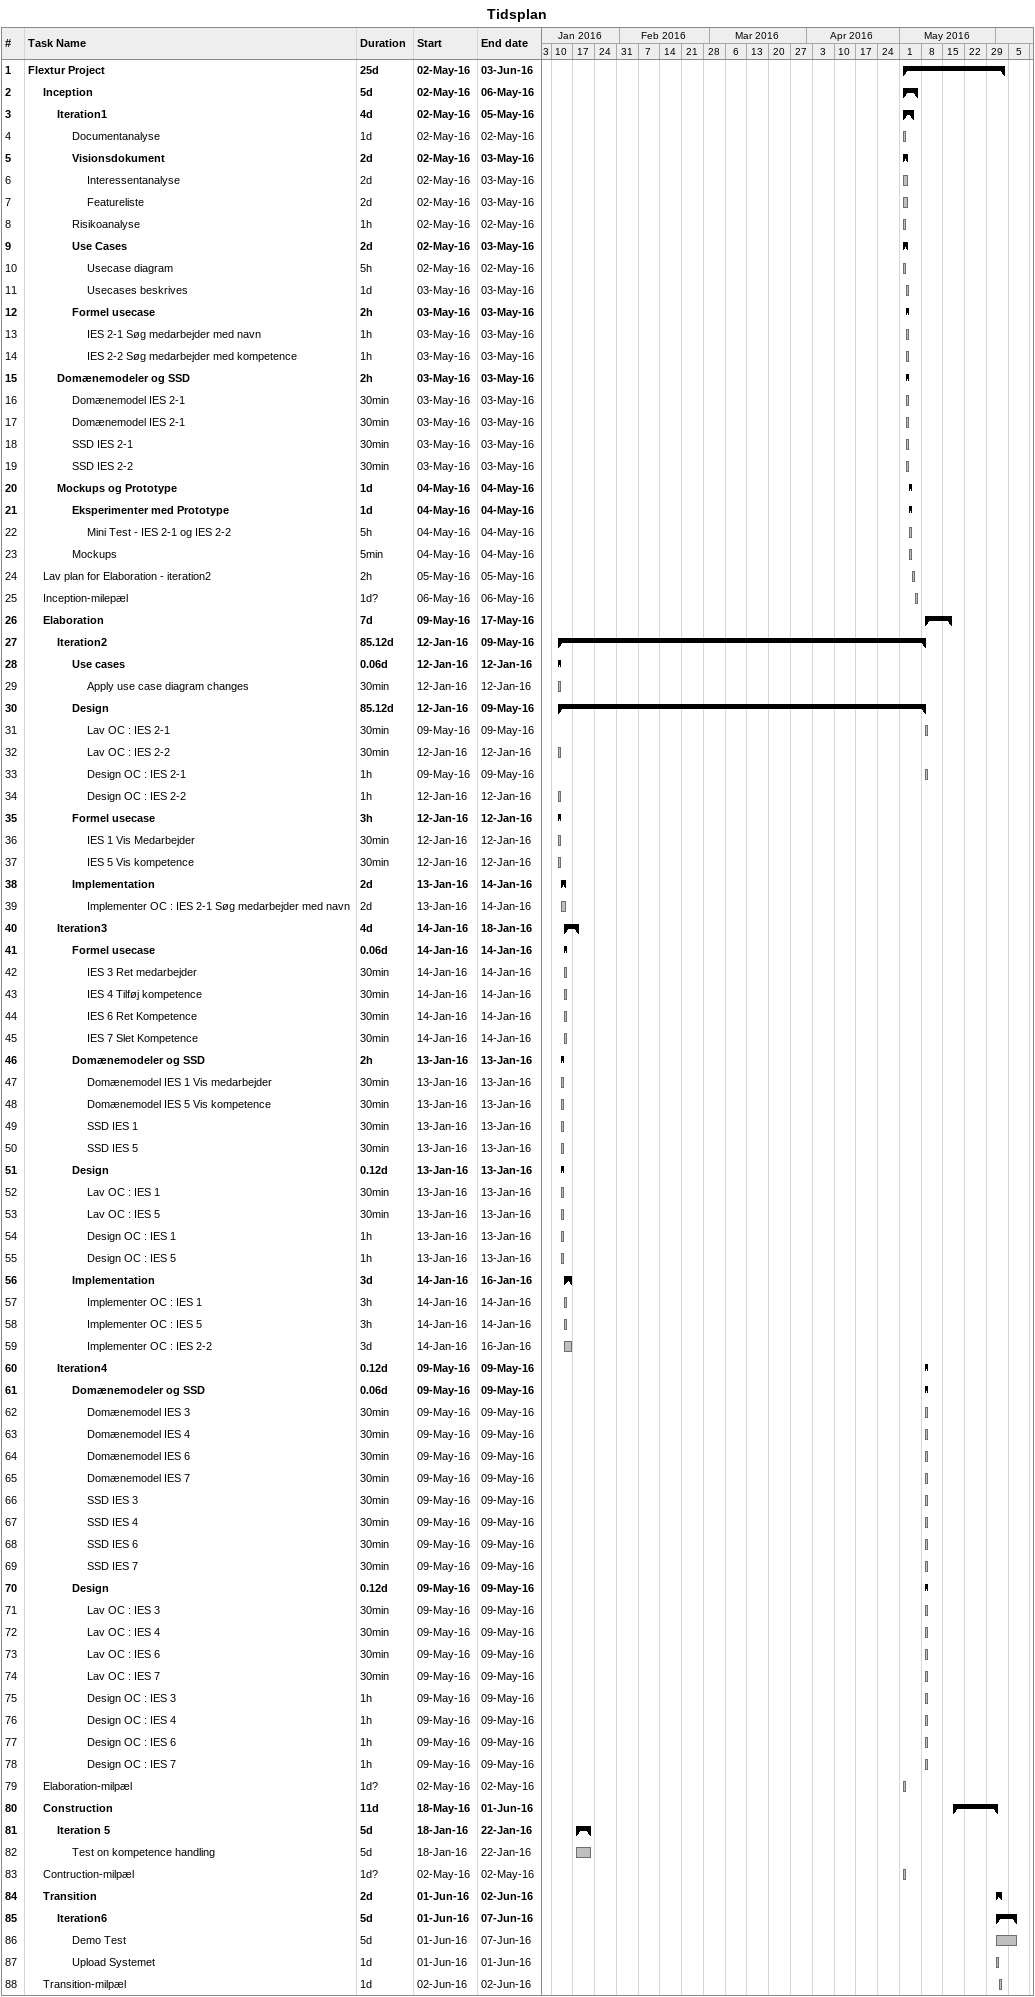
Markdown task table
Tidsplan

| ID | Level | Task | Duration | Start | Finish |
|---|---|---|---|---|---|
| 1 | 1 | **Flextur Project** | 25d | 2016-05-02 | 2016-06-03 |
| 2 | 2 | **Inception** | 5d | 2016-05-02 | 2016-05-06 |
| 3 | 3 | **Iteration1** | 4d | 2016-05-02 | 2016-05-05 |
| 4 | 4 | Documentanalyse | 1d | 2016-05-02 | 2016-05-02 |
| 5 | 4 | **Visionsdokument** | 2d | 2016-05-02 | 2016-05-03 |
| 6 | 5 | Interessentanalyse | 2d | 2016-05-02 | 2016-05-03 |
| 7 | 5 | Featureliste | 2d | 2016-05-02 | 2016-05-03 |
| 8 | 4 | Risikoanalyse | 1h | 2016-05-02 | 2016-05-02 |
| 9 | 4 | **Use Cases** | 2d | 2016-05-02 | 2016-05-03 |
| 10 | 5 | Usecase diagram | 5h | 2016-05-02 | 2016-05-02 |
| 11 | 5 | Usecases beskrives | 1d | 2016-05-03 | 2016-05-03 |
| 12 | 4 | **Formel usecase** | 2h | 2016-05-03 | 2016-05-03 |
| 13 | 5 | IES 2-1 Søg medarbejder med navn | 1h | 2016-05-03 | 2016-05-03 |
| 14 | 5 | IES 2-2 Søg medarbejder med kompetence | 1h | 2016-05-03 | 2016-05-03 |
| 15 | 3 | **Domænemodeler og SSD** | 2h | 2016-05-03 | 2016-05-03 |
| 16 | 4 | Domænemodel IES 2-1 | 30min | 2016-05-03 | 2016-05-03 |
| 17 | 4 | Domænemodel IES 2-1 | 30min | 2016-05-03 | 2016-05-03 |
| 18 | 4 | SSD IES 2-1 | 30min | 2016-05-03 | 2016-05-03 |
| 19 | 4 | SSD IES 2-2 | 30min | 2016-05-03 | 2016-05-03 |
| 20 | 3 | **Mockups og Prototype** | 1d | 2016-05-04 | 2016-05-04 |
| 21 | 4 | **Eksperimenter med Prototype** | 1d | 2016-05-04 | 2016-05-04 |
| 22 | 5 | Mini Test - IES 2-1 og IES 2-2 | 5h | 2016-05-04 | 2016-05-04 |
| 23 | 4 | Mockups | 5min | 2016-05-04 | 2016-05-04 |
| 24 | 2 | Lav plan for Elaboration - iteration2 | 2h | 2016-05-05 | 2016-05-05 |
| 25 | 2 | Inception-milepæl | 1d? | 2016-05-06 | 2016-05-06 |
| 26 | 2 | **Elaboration** | 7d | 2016-05-09 | 2016-05-17 |
| 27 | 3 | **Iteration2** | 85.12d | 2016-01-12 | 2016-05-09 |
| 28 | 4 | **Use cases** | 0.06d | 2016-01-12 | 2016-01-12 |
| 29 | 5 | Apply use case diagram changes | 30min | 2016-01-12 | 2016-01-12 |
| 30 | 4 | **Design** | 85.12d | 2016-01-12 | 2016-05-09 |
| 31 | 5 | Lav OC : IES 2-1 | 30min | 2016-05-09 | 2016-05-09 |
| 32 | 5 | Lav OC : IES 2-2 | 30min | 2016-01-12 | 2016-01-12 |
| 33 | 5 | Design OC : IES 2-1 | 1h | 2016-05-09 | 2016-05-09 |
| 34 | 5 | Design OC : IES 2-2 | 1h | 2016-01-12 | 2016-01-12 |
| 35 | 4 | **Formel usecase** | 3h | 2016-01-12 | 2016-01-12 |
| 36 | 5 | IES 1 Vis Medarbejder | 30min | 2016-01-12 | 2016-01-12 |
| 37 | 5 | IES 5 Vis kompetence | 30min | 2016-01-12 | 2016-01-12 |
| 38 | 4 | **Implementation** | 2d | 2016-01-13 | 2016-01-14 |
| 39 | 5 | Implementer OC : IES 2-1 Søg medarbejder med navn | 2d | 2016-01-13 | 2016-01-14 |
| 40 | 3 | **Iteration3** | 4d | 2016-01-14 | 2016-01-18 |
| 41 | 4 | **Formel usecase** | 0.06d | 2016-01-14 | 2016-01-14 |
| 42 | 5 | IES 3 Ret medarbejder | 30min | 2016-01-14 | 2016-01-14 |
| 43 | 5 | IES 4 Tilføj kompetence | 30min | 2016-01-14 | 2016-01-14 |
| 44 | 5 | IES 6 Ret Kompetence | 30min | 2016-01-14 | 2016-01-14 |
| 45 | 5 | IES 7 Slet Kompetence | 30min | 2016-01-14 | 2016-01-14 |
| 46 | 4 | **Domænemodeler og SSD** | 2h | 2016-01-13 | 2016-01-13 |
| 47 | 5 | Domænemodel IES 1 Vis medarbejder | 30min | 2016-01-13 | 2016-01-13 |
| 48 | 5 | Domænemodel IES 5 Vis kompetence | 30min | 2016-01-13 | 2016-01-13 |
| 49 | 5 | SSD IES 1 | 30min | 2016-01-13 | 2016-01-13 |
| 50 | 5 | SSD IES 5 | 30min | 2016-01-13 | 2016-01-13 |
| 51 | 4 | **Design** | 0.12d | 2016-01-13 | 2016-01-13 |
| 52 | 5 | Lav OC : IES 1 | 30min | 2016-01-13 | 2016-01-13 |
| 53 | 5 | Lav OC : IES 5 | 30min | 2016-01-13 | 2016-01-13 |
| 54 | 5 | Design OC : IES 1 | 1h | 2016-01-13 | 2016-01-13 |
| 55 | 5 | Design OC : IES 5 | 1h | 2016-01-13 | 2016-01-13 |
| 56 | 4 | **Implementation** | 3d | 2016-01-14 | 2016-01-16 |
| 57 | 5 | Implementer OC : IES 1 | 3h | 2016-01-14 | 2016-01-14 |
| 58 | 5 | Implementer OC : IES 5 | 3h | 2016-01-14 | 2016-01-14 |
| 59 | 5 | Implementer OC : IES 2-2 | 3d | 2016-01-14 | 2016-01-16 |
| 60 | 3 | **Iteration4** | 0.12d | 2016-05-09 | 2016-05-09 |
| 61 | 4 | **Domænemodeler og SSD** | 0.06d | 2016-05-09 | 2016-05-09 |
| 62 | 5 | Domænemodel IES 3 | 30min | 2016-05-09 | 2016-05-09 |
| 63 | 5 | Domænemodel IES 4 | 30min | 2016-05-09 | 2016-05-09 |
| 64 | 5 | Domænemodel IES 6 | 30min | 2016-05-09 | 2016-05-09 |
| 65 | 5 | Domænemodel IES 7 | 30min | 2016-05-09 | 2016-05-09 |
| 66 | 5 | SSD IES 3 | 30min | 2016-05-09 | 2016-05-09 |
| 67 | 5 | SSD IES 4 | 30min | 2016-05-09 | 2016-05-09 |
| 68 | 5 | SSD IES 6 | 30min | 2016-05-09 | 2016-05-09 |
| 69 | 5 | SSD IES 7 | 30min | 2016-05-09 | 2016-05-09 |
| 70 | 4 | **Design** | 0.12d | 2016-05-09 | 2016-05-09 |
| 71 | 5 | Lav OC : IES 3 | 30min | 2016-05-09 | 2016-05-09 |
| 72 | 5 | Lav OC : IES 4 | 30min | 2016-05-09 | 2016-05-09 |
| 73 | 5 | Lav OC : IES 6 | 30min | 2016-05-09 | 2016-05-09 |
| 74 | 5 | Lav OC : IES 7 | 30min | 2016-05-09 | 2016-05-09 |
| 75 | 5 | Design OC : IES 3 | 1h | 2016-05-09 | 2016-05-09 |
| 76 | 5 | Design OC : IES 4 | 1h | 2016-05-09 | 2016-05-09 |
| 77 | 5 | Design OC : IES 6 | 1h | 2016-05-09 | 2016-05-09 |
| 78 | 5 | Design OC : IES 7 | 1h | 2016-05-09 | 2016-05-09 |
| 79 | 2 | Elaboration-milpæl | 1d? | 2016-05-02 | 2016-05-02 |
| 80 | 2 | **Construction** | 11d | 2016-05-18 | 2016-06-01 |
| 81 | 3 | **Iteration 5** | 5d | 2016-01-18 | 2016-01-22 |
| 82 | 4 | Test on kompetence handling | 5d | 2016-01-18 | 2016-01-22 |
| 83 | 2 | Contruction-milpæl | 1d? | 2016-05-02 | 2016-05-02 |
| 84 | 2 | **Transition** | 2d | 2016-06-01 | 2016-06-02 |
| 85 | 3 | **Iteration6** | 5d | 2016-06-01 | 2016-06-07 |
| 86 | 4 | Demo Test | 5d | 2016-06-01 | 2016-06-07 |
| 87 | 4 | Upload Systemet | 1d | 2016-06-01 | 2016-06-01 |
| 88 | 2 | Transition-milpæl | 1d | 2016-06-02 | 2016-06-02 |
